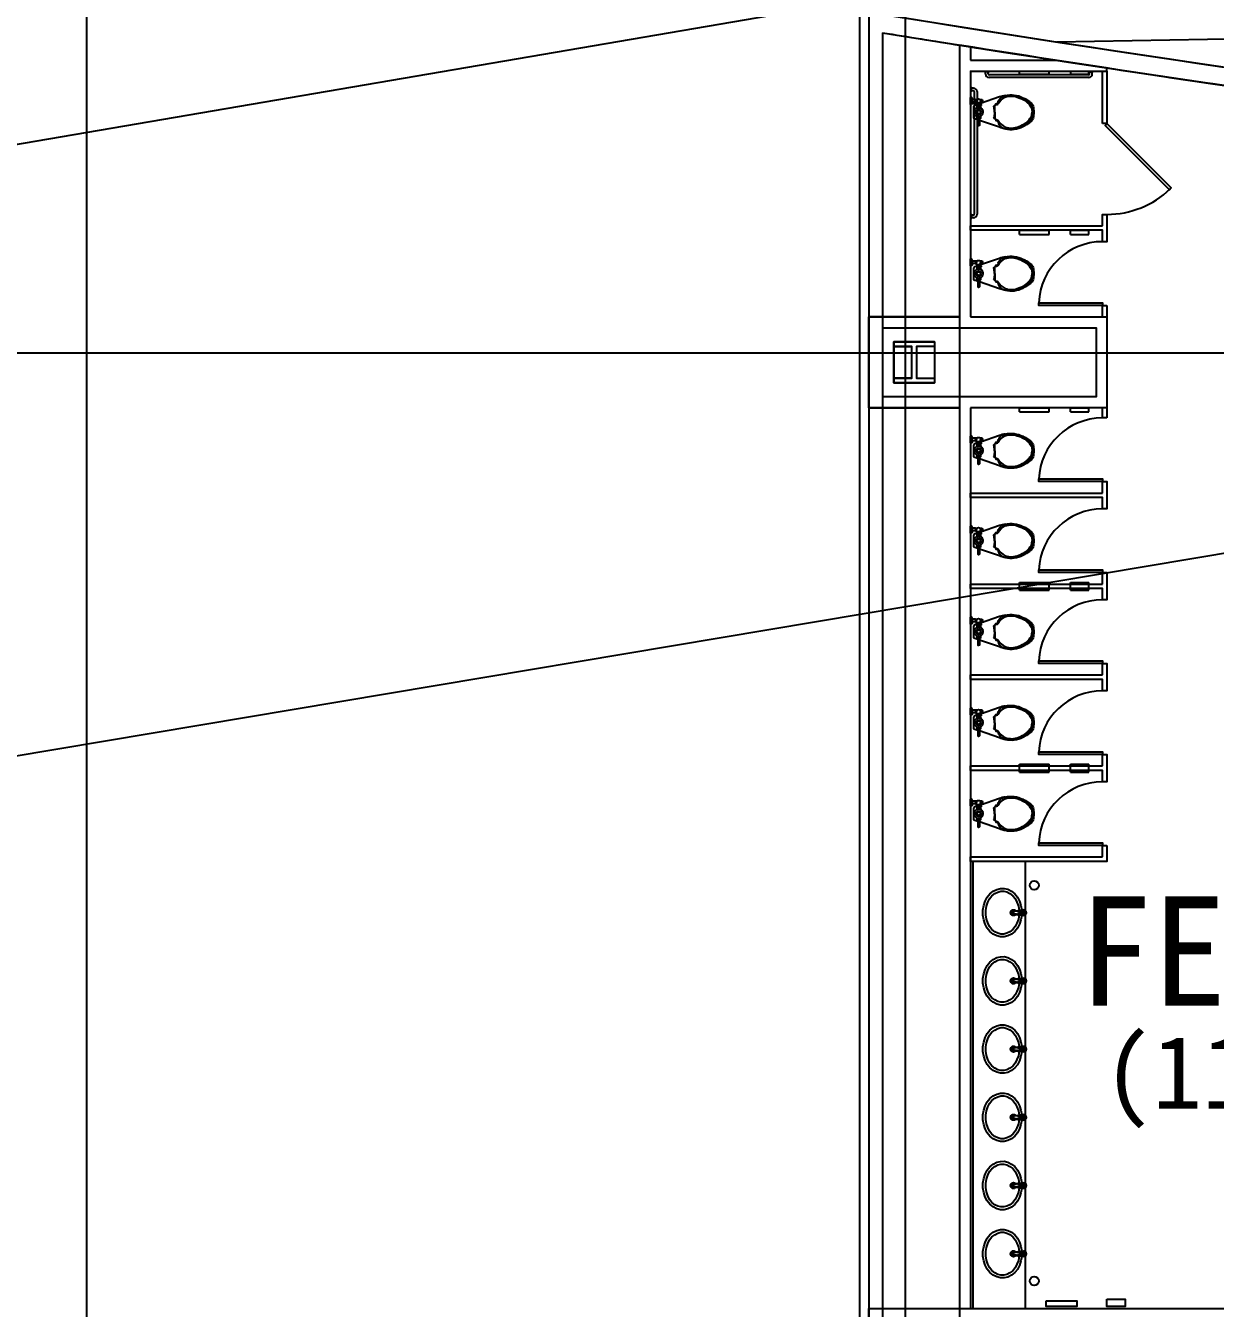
# Model space of a CAD drawing. Header units: inches. Extents: x -449189 to -231461, y -105857 to 48108.
# Drawn here: x -367516 to -354437, y -13990 to 111 of the extents above; entities that cross this region are included whole.
import ezdxf
from ezdxf.enums import TextEntityAlignment as Align

# ---------------------------------------------------------------- set-up
doc = ezdxf.new("R2010")
doc.units = ezdxf.units.IN
doc.header["$MEASUREMENT"] = 0
for name, color, linetype in [('AREATEXT', 3, 'Continuous'), ('DIM', 3, 'Continuous'), ('GRID', 8, 'Continuous'), ('NEW AREA', 6, 'Continuous'), ('Shop-no.', 3, 'Continuous'), ('WALL', 255, 'Continuous'), ('WC-DET', 15, 'Continuous'), ('WC-DET1', 15, 'Continuous'), ('WC-OUTL', 7, 'Continuous')]:
    doc.layers.add(name, color=color, linetype=linetype)
doc.styles.add('BLKBLD', font='STXIHEI.TTF', dxfattribs={"height": 0.45})
doc.styles.get("Standard").update_dxf_attribs({"font": 'arial.ttf'})

# ---------------------------------------------------------------- blocks, each defined once
blk = doc.blocks.new('A$C5353')
at = {"layer": 'WC-DET1', "color": 7}
for p, q in [((0.291, 0.442), (0.321, 0.442)), ((0.112, 0.385), (0.112, 0.389)), ((0.112, 0.36), (0.112, 0.385)), ((0.112, 0.356), (0.112, 0.36)), ((0.235, 0.395), (0.227, 0.395)), ((0.235, 0.35), (0.227, 0.35)), ((0.235, 0.391), (0.235, 0.395)), ((0.253, 0.391), (0.235, 0.391)), ((0.235, 0.372), (0.235, 0.391)), ((0.235, 0.372), (0.235, 0.354)), ((0.235, 0.354), (0.235, 0.35)), ((0.253, 0.354), (0.235, 0.354)), ((0.253, 0.393), (0.253, 0.391)), ((0.253, 0.391), (0.253, 0.354)), ((0.253, 0.354), (0.253, 0.352)), ((0.257, 0.399), (0.263, 0.399)), ((0.27, 0.391), (0.27, 0.354)), ((0.278, 0.354), (0.27, 0.354)), ((0.27, 0.354), (0.27, 0.353)), ((0.27, 0.353), (0.27, 0.352)), ((0.288, 0.396), (0.306, 0.396)), ((0.324, 0.396), (0.306, 0.396))]:
    blk.add_line(p, q, dxfattribs=at)
at = {"layer": 'WC-DET1'}
for p, q in [((0.255, 0.389), (0.262, 0.389)), ((0.255, 0.356), (0.262, 0.356)), ((0.256, 0.386), (0.262, 0.386)), ((0.256, 0.358), (0.262, 0.358)), ((0.257, 0.386), (0.257, 0.389)), ((0.257, 0.356), (0.257, 0.358)), ((0.267, 0.389), (0.262, 0.389)), ((0.267, 0.386), (0.262, 0.386)), ((0.267, 0.358), (0.262, 0.358)), ((0.269, 0.356), (0.262, 0.356)), ((0.269, 0.389), (0.267, 0.389)), ((0.267, 0.386), (0.267, 0.389)), ((0.267, 0.356), (0.267, 0.358)), ((0.288, 0.351), (0.306, 0.351)), ((0.304, 0.398), (0.304, 0.407)), ((0.323, 0.351), (0.306, 0.351)), ((0.307, 0.398), (0.307, 0.407))]:
    blk.add_line(p, q, dxfattribs=at)
at = {"layer": 'WC-DET1', "color": 7}
for points in [[(0.107, 0.365), (0.1, 0.365), (0.092, 0.365)], [(0.105, 0.38), (0.097, 0.38)], [(0.107, 0.38), (0.105, 0.38)], [(0.112, 0.385), (0.107, 0.381), (0.107, 0.38)], [(0.107, 0.38), (0.107, 0.372)], [(0.107, 0.365), (0.107, 0.372)], [(0.112, 0.36), (0.107, 0.364), (0.107, 0.365)], [(0.137, 0.392), (0.114, 0.392), (0.112, 0.389)], [(0.137, 0.353), (0.114, 0.353), (0.112, 0.356)], [(0.235, 0.395), (0.227, 0.395)], [(0.235, 0.35), (0.227, 0.35)], [(0.267, 0.346), (0.257, 0.346)], [(0.32, 0.409), (0.292, 0.409)]]:
    blk.add_lwpolyline(points, dxfattribs=at)
at = {"layer": 'WC-DET1'}
blk.add_lwpolyline([(0.212, 0.372), (0.197, 0.397), (0.168, 0.397), (0.154, 0.372), (0.168, 0.347), (0.197, 0.347)], close=True, dxfattribs=at)
at = {"layer": 'WC-DET1', "color": 7}
for points in [[(0.253, 0.393, -0.104016), (0.254, 0.396, -0.331757)], [(0.253, 0.352, 0.256176), (0.257, 0.346, 0.331757)], [(0.254, 0.396, -0.141437), (0.257, 0.399, -0.331757)], [(0.27, 0.352, -0.256176), (0.267, 0.346, -0.331757)], [(0.286, 0.391, 0.143468), (0.287, 0.354)], [(0.095, 0.163, 0.131326), (0.048, 0.147, 0.121593), (0.007, 0.104, 0.022515), (0, 0.079, 0.072582)], [(0.115, 0.193), (0.108, 0.193, 0.286592), (0.102, 0.189), (0.1, 0.175, -0.109188), (0.095, 0.163, 0.138221)], [(0.127, 0.193), (0.115, 0.193, 0.286592)], [(0.183, 0.193), (0.127, 0.193, 0.286592)], [(0.183, 0.193), (0.239, 0.193, -0.286592)], [(0.239, 0.193), (0.251, 0.193, -0.286592)], [(0.251, 0.193), (0.258, 0.193, -0.286592), (0.264, 0.189), (0.266, 0.175, 0.109188), (0.271, 0.163, -0.138221)], [(0.271, 0.163, -0.131326), (0.318, 0.147, -0.121593), (0.359, 0.104, -0.022515), (0.366, 0.079, -0.072582)], [(0.024, -0.114, 0.05925), (0.062, -0.169, 0.072582), (0.117, -0.217, 0.138037), (0.183, -0.234, 1.863946)], [(0.341, -0.114, -0.05925), (0.304, -0.169, -0.072582), (0.248, -0.217, -0.138037), (0.183, -0.234, -1.863946)]]:
    blk.add_lwpolyline(points, format="xyb", dxfattribs=at)
at = {"layer": 'WC-DET1'}
for points in [[(0.255, 0.389, -0.185914), (0.253, 0.393, -0.331757)], [(0.256, 0.386, 0.092516), (0.253, 0.372, 0.722249)], [(0.256, 0.358, -0.092516), (0.253, 0.372, -0.722249)], [(0.255, 0.356, 0.179058), (0.253, 0.352, 0.331757)], [(0.267, 0.386, -0.092516), (0.27, 0.372, -0.722249)], [(0.267, 0.358, 0.092516), (0.27, 0.372, 0.722249)], [(0.269, 0.389, 0.185914), (0.27, 0.393, 0.331757)], [(0.269, 0.356, -0.179058), (0.27, 0.352, -0.331757)], [(0.289, 0.406, -0.300328), (0.304, 0.407), (0.306, 0.407, -0.24821)], [(0.289, 0.399, 0.300328), (0.304, 0.398), (0.306, 0.398, 0.24821)], [(0.323, 0.406, 0.300328), (0.307, 0.407), (0.306, 0.407, 0.24821)], [(0.323, 0.399, -0.300328), (0.307, 0.398), (0.306, 0.398, -0.24821)], [(0.095, 0.163, -0.059955), (0.09, 0.157, 0.138221), (0.019, 0.082, 0.191859), (0.025, -0.069, 0.198216), (0.135, -0.207, 0.098339), (0.183, -0.215, 3.291094)], [(0.127, 0.193), (0.127, 0.204, 0.772947), (0.114, 0.203), (0.115, 0.193)], [(0.271, 0.163, 0.059955), (0.276, 0.157, -0.138221), (0.347, 0.082, -0.191859), (0.341, -0.069, -0.198216), (0.231, -0.207, -0.098339), (0.183, -0.215, -3.291094)], [(0.239, 0.193), (0.239, 0.204, -0.772947), (0.251, 0.203), (0.251, 0.193)]]:
    blk.add_lwpolyline(points, format="xyb", dxfattribs=at)
for points in [[(0.101, 0.182), (0.091, 0.182), (0.091, 0.173), (0.099, 0.173)], [(0.183, 0.2), (0.127, 0.201)], [(0.183, 0.2), (0.239, 0.201)], [(0.265, 0.182), (0.275, 0.182), (0.275, 0.173), (0.266, 0.173)]]:
    blk.add_lwpolyline(points, dxfattribs=at)
at = {"layer": 'WC-DET1', "color": 7}
blk.add_circle((0.183, 0.372), 0.0293, dxfattribs=at)
at = {"layer": 'WC-DET1'}
blk.add_circle((0.183, 0.372), 0.0195, dxfattribs=at)
at = {"layer": 'WC-DET1', "color": 7}
for start, end in [(156.8364, 203.1636), (142.0932, 156.8364), (203.1636, 332.5907), (37.9068, 142.0932), (27.4093, 37.9068)]:
    blk.add_arc((0.183, 0.372), 0.0494, start, end, dxfattribs=at)
at = {"layer": 'WC-DET1'}
blk.add_arc((0.183, 0.372), 0.0494, 332.5907, 27.4093, dxfattribs=at)
at = {"layer": 'WC-OUTL'}
for p, q in [((0.144, 0.427), (0.222, 0.427)), ((0.292, 0.409), (0.292, 0.442)), ((0.32, 0.409), (0.32, 0.442)), ((0.263, 0.399), (0.267, 0.399)), ((0.27, 0.393), (0.27, 0.391)), ((0.286, 0.391), (0.27, 0.391)), ((0.283, 0.354), (0.278, 0.354)), ((0.287, 0.354), (0.283, 0.354))]:
    blk.add_line(p, q, dxfattribs=at)
for points in [[(0.105, 0.404), (0.108, 0.413, -0.321568), (0.119, 0.424, -0.01768), (0.144, 0.427, -0.045093)], [(0.222, 0.427, -0.01768), (0.247, 0.424, -0.157709)], [(0.261, 0.404), (0.258, 0.413, 0.321568), (0.247, 0.424, 0.01768)], [(0.291, 0.442), (0.289, 0.442, 0.031205), (0.274, 0.445, -0.369937), (0.268, 0.451), (0.268, 0.462)], [(0.321, 0.442), (0.323, 0.442, -0.031205), (0.338, 0.445, 0.369937), (0.344, 0.451), (0.344, 0.462)], [(0, 0.079, -0.046321), (0.016, 0.145), (0.092, 0.365, -0.307161)], [(0.097, 0.38), (0.037, 0.38), (0.037, 0.38, 0.366639), (0.034, 0.377), (0.034, 0.372)], [(0.092, 0.365), (0.037, 0.365), (0.037, 0.365, -0.366639), (0.034, 0.368), (0.034, 0.372)], [(0.097, 0.38), (0.105, 0.404, -0.307161)], [(0.263, 0.399), (0.261, 0.404, 0.307161)], [(0.268, 0.398, 0.050883), (0.267, 0.399, 0.331757)], [(0.27, 0.393, 0.195753), (0.268, 0.398, 0.331757)], [(0.366, 0.079, 0.046321), (0.35, 0.145), (0.278, 0.354, 0.307161)], [(0.289, 0.409), (0.289, 0.397, 0.02754), (0.286, 0.391)], [(0.287, 0.354, 0.016838), (0.289, 0.35), (0.289, 0.338, 0.378181), (0.297, 0.33)], [(0.323, 0.409), (0.323, 0.397, -0.189071), (0.323, 0.35), (0.323, 0.338, -0.330641), (0.312, 0.33)], [(0, 0.079, 0.178521), (0.024, -0.114, 0.072582)], [(0.366, 0.079, -0.178521), (0.341, -0.114, -0.072582)], [(0.341, -0.114, -0.030798), (0.322, -0.154, -0.043191), (0.29, -0.199, -0.160755), (0.248, -0.226, -0.058538), (0.183, -0.234, -0.058538), (0.117, -0.226, -0.160755), (0.075, -0.199, -0.043191), (0.044, -0.154, -0.030798), (0.024, -0.114)]]:
    blk.add_lwpolyline(points, format="xyb", dxfattribs=at)
for points in [[(0.268, 0.462), (0.344, 0.462)], [(0.292, 0.409), (0.289, 0.409)], [(0.297, 0.33), (0.305, 0.33)], [(0.312, 0.33), (0.305, 0.33)], [(0.323, 0.409), (0.32, 0.409)]]:
    blk.add_lwpolyline(points, dxfattribs=at)
at = {"color": 4, "flags": 3}
blk.add_attdef('SERIAL', text='', height=0.025, dxfattribs=at).set_placement((0.171, 0.001), align=Align.CENTER)
blk = doc.blocks.new('A$C03075E47')
at = {"layer": 'WC-DET', "color": 7}
for points in [[(254, 323), (252, 335, -0.090943), (250, 341), (244, 383), (239, 416), (236, 447, -0.413838), (266, 477, -0.413838), (296, 447), (293, 416), (288, 383), (282, 341, -0.090943), (280, 335), (278, 323, -0.482882)], [(293, 416, 0.462811), (266, 447, 0.462811), (239, 416)], [(278, 323), (277, 316, -0.409667), (266, 306, -0.409667), (255, 316), (254, 323)]]:
    blk.add_lwpolyline(points, format="xyb", dxfattribs=at)
at = {"layer": 'WC-DET'}
blk.add_circle((266, 461), 14.3, dxfattribs=at)
at = {"layer": 'WC-DET1'}
for p, q in [((228, 336), (252, 336)), ((266, 299), (266, 306)), ((281, 336), (304, 336))]:
    blk.add_line(p, q, dxfattribs=at)
for points in [[(244, 418, -0.414214), (266, 439, -0.685598)], [(288, 418, 0.414214), (266, 439, 0.685598)], [(244, 418), (254, 344, 0.389882), (266, 334, 1.391857)], [(278, 323, -0.389882), (266, 313, -0.230616), (257, 317, -0.146126), (254, 323)], [(288, 418), (278, 344, -0.389882), (266, 334, -1.391857)]]:
    blk.add_lwpolyline(points, format="xyb", dxfattribs=at)
at = {"layer": 'WC-DET1', "color": 7, "flags": 128}
blk.add_lwpolyline([(242, 397), (194, 389), (151, 374), (113, 353), (80, 327), (56, 297), (39, 264), (31, 230), (31, 196), (39, 162), (56, 129), (81, 99), (114, 73), (153, 52), (196, 38), (243, 31), (290, 31), (336, 38), (380, 52), (419, 73), (451, 99), (476, 129), (493, 162), (502, 196), (502, 230), (494, 264), (477, 297), (452, 327), (420, 353), (382, 374), (338, 389), (290, 397)], dxfattribs=at)
at = {"layer": 'WC-DET1', "color": 7}
blk.add_lwpolyline([(252, 335, 0.245866), (266, 325, 0.245866), (280, 335)], format="xyb", dxfattribs=at)
at = {"layer": 'WC-DET1'}
for centre, radius in [((266, 405), 19), ((266, 461), 8.9), ((266, 405), 12)]:
    blk.add_circle(centre, radius, dxfattribs=at)
for radius, start, end in [(32.5, 125.9977, 54.0023), (22.5, 140.5417, 240.1456), (22.5, 299.8544, 39.4583)]:
    blk.add_arc((266, 336), radius, start, end, dxfattribs=at)
at = {"layer": 'WC-OUTL', "flags": 128}
blk.add_lwpolyline([(238, 427), (187, 418), (139, 402), (95, 379), (59, 349), (30, 314), (10, 275), (0, 234), (0, 192), (11, 151), (31, 112), (60, 77), (97, 47), (140, 24), (189, 8), (240, 0), (292, 0), (344, 8), (392, 24), (436, 47), (473, 77), (502, 112), (522, 151), (532, 192), (533, 234), (523, 275), (503, 314), (474, 349), (437, 379), (394, 402), (346, 418), (294, 427)], dxfattribs=at)

msp = doc.modelspace()

# ---------------------------------------------------------------- linework, layer by layer
for points in [[(-410735.3982, -8569.1865), (-358347.963, 395.1051)], [(-387995.4052, -11334.7105), (-335416.054, -2512.2694)]]:
    msp.add_lwpolyline(points)
at = {"layer": 'DIM'}
msp.add_line((-374393.1152, -3485.2816), (-366848.203, -3485.2816), dxfattribs=at)
at = {"layer": 'GRID'}
for p, q in [((-366848.203, 3188.9239), (-366848.203, -66985.2816)), ((-357848.203, 3188.9239), (-357848.203, -66985.2816)), ((-366848.203, -3485.2816), (-267848.203, -3485.2816))]:
    msp.add_line(p, q, dxfattribs=at)
at = {"layer": 'NEW AREA'}
msp.add_lwpolyline([(-347847.9732, -11670.0615), (-347847.9732, -1410.8202, -0.0100198633), (-357247.9562, -103.1675), (-357247.9562, -13989.7247), (-351907.928, -13989.7247), (-351925.4693, -11789.9852), (-347847.9732, -11790.0628), (-347847.9732, -11670.0615)], format="xyb", dxfattribs=at)
at = {"layer": 'WALL', "color": 0}
for p, q in [((-356181.1862, -67.5751), (-315347.9542, 637.1246)), ((-358347.963, 395.1051), (-358347.963, -18401.6073)), ((-358247.9716, 259.6963), (-358247.9716, -18349.5265)), ((-358247.967, 259.6999), (-358247.967, -4089.7247)), ((-358247.9584, 259.4978), (-358247.9631, -20311.9404)), ((-358247.9584, 259.4942), (-358247.9631, -14989.7283)), ((-358247.963, 259.4942), (-358247.963, -25264.9237)), ((-358247.963, 259.4942), (-358247.963, -15772.2507)), ((-358095.967, 33.005), (-358095.967, -3089.8823)), ((-358095.967, 32.4621), (-358095.967, -3089.8823)), ((-358095.963, 32.2564), (-358095.963, -25264.9237)), ((-358095.9604, 32.8059), (-358095.9604, -4089.7247)), ((-357247.9562, -103.1675), (-357247.9562, -3089.8823)), ((-357127.9562, -122.1297), (-357127.9562, -269.7246)), ((-357127.9562, -269.7246), (-356181.095, -269.7246)), ((-357127.9562, -389.7246), (-355628.0119, -389.7246)), ((-357127.9562, -389.7246), (-357127.9562, -3089.8823)), ((-356929.0736, -398.0248), (-356970.2687, -398.0251)), ((-356964.1013, -420.6694), (-356964.1015, -398.025)), ((-356934.1013, -420.6694), (-356934.1015, -398.0248)), ((-356923.0737, -389.6694), (-356923.0737, -389.6694)), ((-356589.5317, -424.2567), (-356589.5317, -389.7254)), ((-356264.5317, -424.2557), (-356264.5317, -389.7254)), ((-356027.0317, -424.2549), (-356027.0317, -389.7254)), ((-355827.0317, -424.2543), (-355827.0317, -389.7254)), ((-355824.8438, -398.0248), (-355783.6487, -398.0251)), ((-355819.8161, -420.6694), (-355819.8159, -398.0248)), ((-355789.8161, -420.6694), (-355789.8159, -398.025)), ((-355678.0112, -964.1141), (-355678.0112, -389.7246)), ((-355628.0119, -389.7246), (-355628.0119, -354.2761)), ((-355628.0119, -389.7246), (-355628.0119, -964.1141)), ((-355828.6361, -429.6532), (-356925.1922, -429.6694)), ((-355828.8164, -459.6532), (-356925.101, -459.6694)), ((-356589.5317, -424.2567), (-356264.5317, -424.2557)), ((-356027.0317, -424.2549), (-355827.0317, -424.2543)), ((-357118.6603, -610.4684), (-357118.6599, -569.2733)), ((-357096.0157, -605.4408), (-357118.6603, -605.4406)), ((-357096.0157, -575.4408), (-357118.66, -575.4406)), ((-357087.0319, -614.2608), (-357087.0163, -1962.9838)), ((-357057.0319, -614.4411), (-357057.0163, -1962.8926)), ((-355628.0119, -964.1141), (-355678.0112, -964.1141)), ((-357118.6609, -1966.8652), (-357118.6606, -2008.0603)), ((-357096.0163, -1971.8929), (-357118.6609, -1971.8931)), ((-357096.0163, -2001.8929), (-357118.6607, -2001.8931)), ((-356590.5119, -2139.1009), (-356265.5119, -2139.0999)), ((-356590.5119, -2185.0232), (-356590.5119, -2139.1009)), ((-356590.5119, -2185.0232), (-356265.5119, -2185.0222)), ((-356265.5119, -2185.0222), (-356265.5119, -2139.0999)), ((-356028.0119, -2139.0992), (-355828.0119, -2139.0986)), ((-356028.0119, -2185.0215), (-356028.0119, -2139.0992)), ((-356028.0119, -2185.0215), (-355828.0119, -2185.0209)), ((-355828.0119, -2185.0209), (-355828.0119, -2139.0986)), ((-358247.9497, -3089.8823), (-358247.9497, -4089.8691)), ((-357247.9627, -3089.8823), (-358247.9497, -3089.8823)), ((-357127.9562, -3089.7247), (-355628.0119, -3089.7246)), ((-355678.0112, -2964.7302), (-355628.0119, -2964.7302)), ((-355678.0112, -3089.7285), (-355678.0112, -2964.7302)), ((-355628.0119, -2964.7302), (-355628.0119, -3089.7247)), ((-355628.0119, -3089.7246), (-355628.0119, -4089.7247)), ((-357522.9592, -3364.8787), (-357972.9533, -3364.8787)), ((-357972.9533, -3364.8787), (-357972.9533, -3414.878)), ((-357972.9533, -3364.8787), (-357972.9533, -3814.8727)), ((-357522.9592, -3364.8787), (-357972.9533, -3364.8787)), ((-357972.9533, -3414.878), (-357772.9559, -3414.878)), ((-357972.9533, -3764.8734), (-357972.9533, -3814.8727)), ((-357772.9559, -3764.8734), (-357972.9533, -3764.8734)), ((-357972.9533, -3814.8727), (-357522.9592, -3814.8727)), ((-357972.9533, -3814.8727), (-357522.9592, -3814.8727)), ((-358247.9716, -4089.7283), (-358247.9716, -18652.7859)), ((-358247.9497, -4089.8691), (-357247.9627, -4089.8691)), ((-358095.967, -4089.7247), (-358095.967, -9109.7247)), ((-358095.967, -4089.7247), (-358095.967, -14989.7247)), ((-358095.9604, -4089.7247), (-358095.9604, -13989.7247)), ((-357247.9562, -4089.7247), (-357247.9562, -13989.7247)), ((-355628.0119, -4089.7247), (-357127.9562, -4089.7247)), ((-357127.9562, -4089.7247), (-357127.9562, -13989.7247)), ((-356590.5119, -4089.7247), (-356265.5119, -4089.7236)), ((-356590.5119, -4135.5414), (-356590.5119, -4089.7247)), ((-356590.5119, -4135.5414), (-356265.5119, -4135.5404)), ((-356265.5119, -4135.5404), (-356265.5119, -4089.7236)), ((-356028.0119, -4089.7229), (-355828.0119, -4089.7223)), ((-356028.0119, -4135.5397), (-356028.0119, -4089.7229)), ((-356028.0119, -4135.5397), (-355828.0119, -4135.539)), ((-355828.0119, -4135.539), (-355828.0119, -4089.7223)), ((-355678.0112, -4202.2175), (-355678.0112, -4089.7247)), ((-355628.0119, -4202.2175), (-355678.0112, -4202.2175)), ((-355628.0119, -4089.7247), (-355628.0119, -4202.2175)), ((-356590.5119, -6009.5183), (-356265.5119, -6009.5173)), ((-356590.5119, -6095.5591), (-356590.5119, -6009.5183)), ((-356265.5119, -6095.5581), (-356265.5119, -6009.5173)), ((-356028.0119, -6009.5165), (-355828.0119, -6009.5159)), ((-356028.0119, -6095.5573), (-356028.0119, -6009.5165)), ((-355828.0119, -6095.5567), (-355828.0119, -6009.5159)), ((-356590.5119, -6095.5591), (-356265.5119, -6095.5581)), ((-356028.0119, -6095.5573), (-355828.0119, -6095.5567)), ((-356590.5119, -8009.4918), (-356265.5119, -8009.4908)), ((-356590.5119, -8095.5326), (-356590.5119, -8009.4918)), ((-356265.5119, -8095.5316), (-356265.5119, -8009.4908)), ((-356028.0119, -8009.49), (-355828.0119, -8009.4894)), ((-356028.0119, -8095.5308), (-356028.0119, -8009.49)), ((-355828.0119, -8095.5302), (-355828.0119, -8009.4894)), ((-356590.5119, -8095.5326), (-356265.5119, -8095.5316)), ((-356028.0119, -8095.5308), (-355828.0119, -8095.5302)), ((-355678.0112, -8902.1552), (-355628.0119, -8902.1552)), ((-355678.0112, -9027.1536), (-355678.0112, -8902.1552)), ((-355628.0119, -8902.1552), (-355628.0119, -9077.1379)), ((-357127.992, -9027.1536), (-355678.0112, -9027.1536)), ((-357127.992, -9077.1529), (-357127.992, -9027.1536)), ((-355628.0269, -9077.1529), (-357127.992, -9077.1529)), ((-357102.9807, -9077.1529), (-357102.9807, -13989.7247)), ((-356527.9807, -9077.1529), (-356527.9807, -13989.7247)), ((-357127.9807, -9367.9097), (-357127.9807, -9967.9097)), ((-358095.967, -9949.7247), (-358095.967, -13989.7247)), ((-358095.9604, -13989.7247), (-357247.9562, -13989.7247)), ((-357127.9562, -13989.7247), (-353847.8046, -13989.7247))]:
    msp.add_line(p, q, dxfattribs=at)
for points in [[(-355628.0119, -964.1141), (-354920.9145, -1671.2115), (-354942.1274, -1692.4245), (-355649.2248, -985.3271)], [(-355678.0112, -2089.0992), (-355678.0112, -1964.1009), (-355628.0119, -1964.1009), (-355628.0119, -2264.0969), (-355678.0112, -2264.0969), (-355678.0112, -2139.0986), (-357127.992, -2139.0986), (-357127.992, -2089.0992), (-355678.0112, -2089.0992)], [(-355678.0032, -2964.7023), (-356378.0032, -2964.7023), (-356378.0032, -2934.7023), (-355678.0032, -2934.7023)], [(-355678.0112, -2964.7302), (-356378.0019, -2964.7302), (-356378.0019, -2934.7306), (-355678.0112, -2934.7306)], [(-358247.9582, -3089.7247), (-357247.9582, -3089.7247), (-357247.9582, -4089.7247), (-358247.9582, -4089.7247)], [(-358247.9542, -3089.9304), (-357247.9542, -3089.9304), (-357247.9542, -4089.9304), (-358247.9542, -4089.9304)], [(-357972.9582, -3814.7247), (-357972.9582, -3764.7247), (-357772.9582, -3764.7247), (-357772.9582, -3414.7247), (-357972.9582, -3414.7247), (-357972.9582, -3364.7247), (-357522.9582, -3364.7247), (-357522.9582, -3414.7247), (-357722.9582, -3414.7247), (-357722.9582, -3764.7247), (-357522.9582, -3764.7247), (-357522.9582, -3814.7247)], [(-357972.9582, -3364.7247), (-357522.9582, -3364.7247), (-357522.9582, -3814.7247), (-357972.9582, -3814.7247)], [(-357972.9542, -3814.9304), (-357972.9542, -3764.9304), (-357772.9542, -3764.9304), (-357772.9542, -3414.9304), (-357972.9542, -3414.9304), (-357972.9542, -3364.9304), (-357522.9542, -3364.9304), (-357522.9542, -3414.9304), (-357722.9542, -3414.9304), (-357722.9542, -3764.9304), (-357522.9542, -3764.9304), (-357522.9542, -3814.9304)], [(-357972.9542, -3364.9304), (-357522.9542, -3364.9304), (-357522.9542, -3814.9304), (-357972.9542, -3814.9304)], [(-355678.0112, -5027.2066), (-355678.0112, -4902.2082), (-355628.0119, -4902.2082), (-355628.0119, -5202.2042), (-355678.0112, -5202.2042), (-355678.0112, -5077.2059), (-357127.992, -5077.2059), (-357127.992, -5027.2066), (-355678.0112, -5027.2066)], [(-355678.0112, -4902.2082), (-356378.0019, -4902.2082), (-356378.0019, -4872.2086), (-355678.0112, -4872.2086)], [(-355678.0112, -6027.1933), (-355678.0112, -5902.195), (-355628.0119, -5902.195), (-355628.0119, -6202.191), (-355678.0112, -6202.191), (-355678.0112, -6077.1927), (-357127.992, -6077.1927), (-357127.992, -6027.1933), (-355678.0112, -6027.1933)], [(-355678.0112, -5902.195), (-356378.0019, -5902.195), (-356378.0019, -5872.1954), (-355678.0112, -5872.1954)], [(-355678.0112, -7027.1801), (-355678.0112, -6902.1817), (-355628.0119, -6902.1817), (-355628.0119, -7202.1777), (-355678.0112, -7202.1777), (-355678.0112, -7077.1794), (-357127.992, -7077.1794), (-357127.992, -7027.1801), (-355678.0112, -7027.1801)], [(-355678.0112, -6902.1817), (-356378.0019, -6902.1817), (-356378.0019, -6872.1821), (-355678.0112, -6872.1821)], [(-355678.0112, -7902.1685), (-356378.0019, -7902.1685), (-356378.0019, -7872.1689), (-355678.0112, -7872.1689)], [(-355678.0112, -8027.1668), (-355678.0112, -7902.1685), (-355628.0119, -7902.1685), (-355628.0119, -8202.1645), (-355678.0112, -8202.1645), (-355678.0112, -8077.1661), (-357127.992, -8077.1661), (-357127.992, -8027.1668), (-355678.0112, -8027.1668)], [(-355678.0112, -8902.1552), (-356378.0019, -8902.1552), (-356378.0019, -8872.1556), (-355678.0112, -8872.1556)], [(-356297.9562, -13908.7361), (-355957.9562, -13908.7361), (-355957.9562, -13968.7361), (-356297.9562, -13968.7361)], [(-355627.9562, -13888.7361), (-355427.9562, -13888.7361), (-355427.9562, -13968.7361), (-355627.9562, -13968.7361)], [(-358247.9631, -13989.7247), (-357247.9631, -13989.7247), (-357247.9631, -14989.7247), (-358247.9631, -14989.7247)], [(-358247.9627, -13989.7247), (-357247.9627, -13989.7247), (-357247.9627, -14989.7247), (-358247.9627, -14989.7247)], [(-358247.9585, -13989.7247), (-357247.9585, -13989.7247), (-357247.9585, -14989.7247), (-358247.9585, -14989.7247)], [(-358247.9585, -13989.7247), (-357247.9585, -13989.7247), (-357247.9585, -14989.7247), (-358247.9585, -14989.7247)], [(-358247.9582, -13989.7247), (-357247.9582, -13989.7247), (-357247.9582, -14989.7247), (-358247.9582, -14989.7247)], [(-358247.9582, -13989.7247), (-357247.9582, -13989.7247), (-357247.9582, -14989.7247), (-358247.9582, -14989.7247)]]:
    msp.add_lwpolyline(points, close=True, dxfattribs=at)
for points in [[(-358095.9604, -3089.7247), (-357247.9562, -3089.7247)], [(-358095.9604, -3209.7247), (-355748.0119, -3209.7246), (-355748.0119, -3969.7246), (-358095.9604, -3969.7247)], [(-357247.9562, -4089.7247), (-358095.967, -4089.7247)]]:
    msp.add_lwpolyline(points, dxfattribs=at)
for centre in [(-356427.9562, -9339.7247), (-356427.9562, -13689.7247)]:
    msp.add_circle(centre, 50, dxfattribs=at)
for centre, radius, start, end in [((-316833.0028, 255270.533), 258351.9431, 260.775431384, 268.154924028), ((-316833.0028, 255270.533), 258351.9431, 260.775431384, 268.154924028), ((-316832.879, 255270.5367), 258351.9431, 260.775431384, 265.763562681), ((-316832.879, 255270.5367), 258351.9431, 260.775431384, 265.093641456), ((-316832.879, 255270.533), 258351.9431, 260.775431384, 265.763562681), ((-316833.0028, 255270.533), 258551.9431, 260.816751739, 268.154924028), ((-316833.0028, 255270.533), 258551.9431, 260.816751739, 268.154924028), ((-316832.879, 255270.5367), 258551.9431, 260.816751739, 261.007035486), ((-316832.879, 255270.533), 258551.9431, 260.816751739, 265.766845707), ((-316832.879, 255270.5367), 258551.9431, 261.033957765, 261.246318655), ((-357127.9562, -389.7396), 0.015, 90, 180), ((-356967.1174, -389.9696), 8.4051, 177.95345191, 253.41007869), ((-356925.1013, -420.6694), 39, 180, 270.00095879), ((-356925.1013, -420.6694), 9, 180, 270.00095879), ((-356931.4734, -389.9696), 8.4051, 286.58992131, 2.04654809), ((-355822.444, -389.9696), 8.4051, 177.95345191, 253.41007869), ((-355828.8161, -420.6694), 39, 269.99904121, 0), ((-355828.8161, -420.6694), 9, 269.99904121, 0), ((-355786.8, -389.9696), 8.4051, 286.58992131, 2.04654809), ((-316832.879, 255270.5367), 258551.9431, 261.370307236, 261.643650868), ((-357126.7155, -572.4246), 8.4051, 16.58992131, 92.04654809), ((-357126.7155, -608.0686), 8.4051, 267.95345191, 343.41007869), ((-357096.0157, -614.4408), 39, 359.9990412, 90), ((-357096.0157, -614.4408), 9, 359.9990412, 90), ((-355628.0119, -963.4716), 1000.6293, 270, 313.88873533), ((-357126.7161, -1969.265), 8.4051, 16.58992131, 92.04654809), ((-357096.0163, -1962.8929), 39, 270, 0.0009588), ((-357096.0163, -1962.8929), 9, 270, 0.0009588), ((-357126.7161, -2004.909), 8.4051, 267.95345191, 343.41007869), ((-355678.0112, -2964.7302), 700.6333, 90, 177.54596833), ((-355678.0112, -4902.8508), 700.6333, 90, 177.54596833), ((-355678.0112, -5902.8375), 700.6333, 90, 177.54596833), ((-355678.0112, -6902.1817), 700.6333, 90, 177.54596833), ((-355678.0112, -7902.811), 700.6333, 90, 177.54596833), ((-355678.0112, -8902.1552), 700.6333, 90, 177.54596833), ((-355628.0269, -9077.1379), 0.015, 270, 0)]:
    msp.add_arc(centre, radius, start, end, dxfattribs=at)

# ---------------------------------------------------------------- block references
for name, p, xscale, yscale, zscale, rotation in [('A$C5353', (-356666.4129, -1022.549), 999.9867495193612, 999.9867495193612, 999.9867495193612, 90), ('A$C5353', (-356666.3979, -2797.5591), 999.9867495193612, 999.9867495193612, 999.9867495193612, 90), ('A$C5353', (-356666.4002, -4744.7612), 999.9867495193612, 999.9867495193612, 999.9867495193612, 90), ('A$C5353', (-356666.3979, -5735.0239), 999.9867495193612, 999.9867495193612, 999.9867495193612, 90), ('A$C5353', (-356666.3979, -6735.0107), 999.9867495193612, 999.9867495193612, 999.9867495193612, 90), ('A$C5353', (-356666.3979, -7734.9974), 999.9867495193612, 999.9867495193612, 999.9867495193612, 90), ('A$C5353', (-356666.3979, -8734.9842), 999.9867495193612, 999.9867495193612, 999.9867495193612, 90), ('A$C03075E47', (-356991.435, -9906.1151), -0.9999867968726903, 0.9999867968726903, 0.999986749519501, 270), ('A$C03075E47', (-356991.435, -10656.1045), -0.9999867968726903, 0.9999867968726903, 0.999986749519501, 270), ('A$C03075E47', (-356991.435, -11406.0939), -0.9999867968726903, 0.9999867968726903, 0.999986749519501, 270), ('A$C03075E47', (-356991.435, -12156.0833), -0.9999867968726903, 0.9999867968726903, 0.999986749519501, 270), ('A$C03075E47', (-356991.435, -12906.0727), -0.9999867968726903, 0.9999867968726903, 0.999986749519501, 270), ('A$C03075E47', (-356991.435, -13656.0621), -0.9999867968726903, 0.9999867968726903, 0.999986749519501, 270)]:
    msp.add_blockref(name, p, dxfattribs=dict(at, xscale=xscale, yscale=yscale, zscale=zscale, rotation=rotation))

# ---------------------------------------------------------------- texts
at = {"layer": 'AREATEXT', "color": 1, "style": 'BLKBLD'}
msp.add_text('(115M2)', height=800, dxfattribs=at).set_placement((-355670.7301, -11795.5636))
at = {"layer": 'Shop-no.', "color": 1, "style": 'BLKBLD'}
msp.add_text('FEMALE', height=1200, dxfattribs=at).set_placement((-355944.8408, -10661.8196))

doc.saveas('drawing.dxf')
